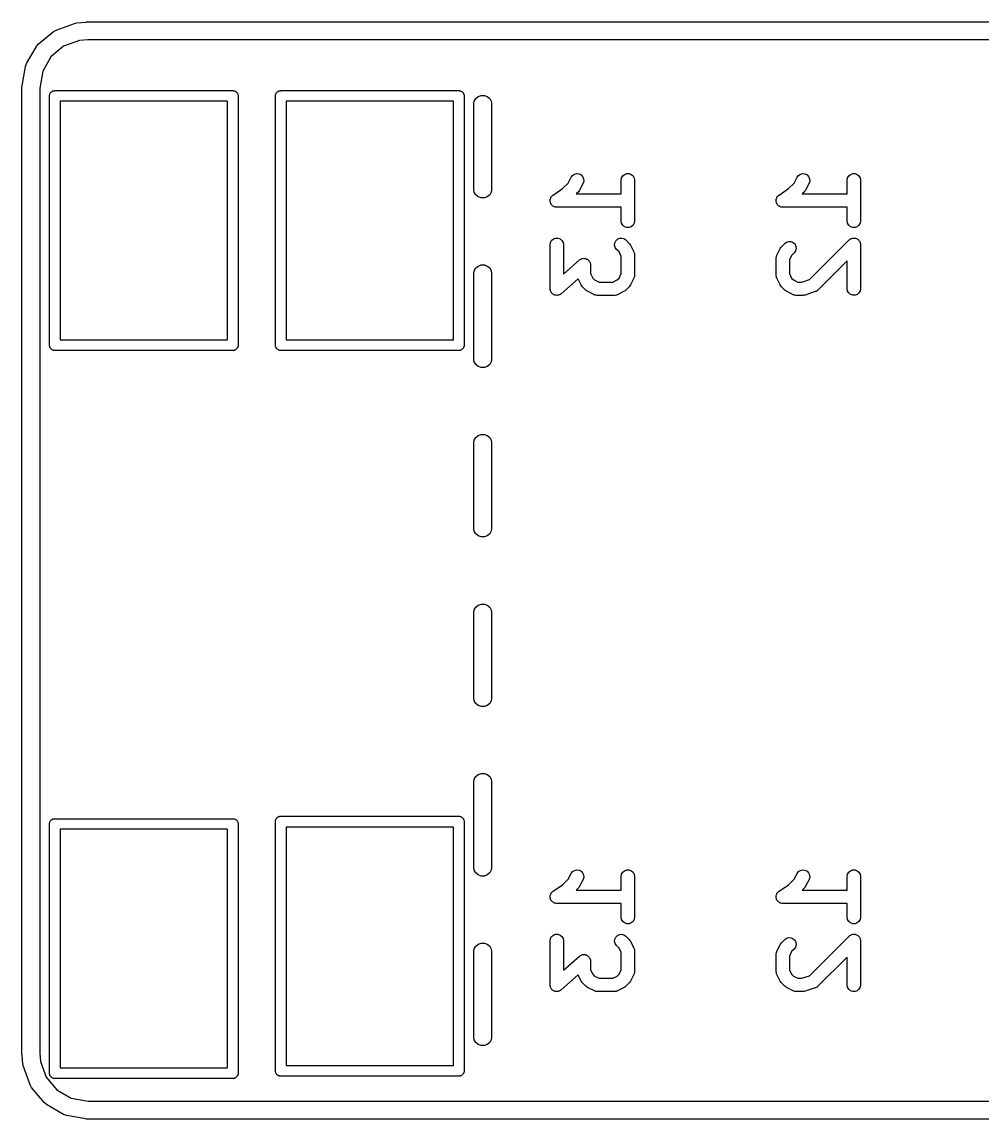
# Model space of a CAD drawing. Extents: x 105.4 to 186.8, y -135.5 to -88.6.
# Drawn here: x 115.47 to 126.26, y -135.55 to -123.22 of the extents above; entities that cross this region are included whole.
import ezdxf

# ---------------------------------------------------------------- set-up
doc = ezdxf.new("R2010")
doc.units = 0
doc.header["$MEASUREMENT"] = 0
doc.layers.add('BLACK', color=7, linetype='CONTINUOUS')

msp = doc.modelspace()

# ---------------------------------------------------------------- linework, layer by layer
at = {"layer": 'BLACK', "linetype": 'CONTINUOUS'}
for p, q in [((115.853, -123.308), (116.061, -123.233)), ((116.061, -123.233), (116.073, -123.23)), ((116.073, -123.23), (116.086, -123.227)), ((116.086, -123.227), (116.192, -123.218)), ((116.192, -123.218), (116.196, -123.217)), ((116.196, -123.217), (135.137, -123.217)), ((115.654, -123.467), (115.823, -123.325)), ((115.823, -123.325), (115.853, -123.308)), ((115.522, -123.685), (115.632, -123.494)), ((115.632, -123.494), (115.639, -123.486)), ((115.639, -123.486), (115.654, -123.467)), ((115.938, -123.49), (115.796, -123.609)), ((116.117, -123.425), (115.938, -123.49)), ((116.209, -123.417), (116.117, -123.425)), ((135.137, -123.417), (116.209, -123.417)), ((115.796, -123.609), (115.704, -123.77)), ((115.472, -123.935), (115.51, -123.717)), ((115.51, -123.717), (115.522, -123.685)), ((115.704, -123.77), (115.67, -123.961)), ((115.47, -123.943), (115.472, -123.935)), ((115.47, -134.819), (115.47, -123.943)), ((115.472, -123.935), (115.472, -123.935)), ((115.67, -123.961), (115.67, -134.806)), ((115.782, -124.034), (115.783, -124.029)), ((115.783, -124.029), (115.785, -124.024)), ((115.785, -124.024), (115.787, -124.019)), ((115.787, -124.019), (115.791, -124.015)), ((115.791, -124.015), (115.793, -124.01)), ((115.793, -124.01), (115.797, -124.007)), ((115.797, -124.007), (115.801, -124.003)), ((115.801, -124.003), (115.805, -124)), ((115.805, -124), (115.81, -123.997)), ((115.81, -123.997), (115.815, -123.995)), ((115.815, -123.995), (115.819, -123.992)), ((115.819, -123.992), (115.824, -123.991)), ((115.824, -123.991), (115.829, -123.99)), ((115.829, -123.99), (115.835, -123.99)), ((115.835, -123.99), (115.835, -123.989)), ((115.835, -123.989), (117.845, -123.989)), ((117.845, -123.989), (117.845, -123.99)), ((117.845, -123.99), (117.851, -123.99)), ((117.851, -123.99), (117.856, -123.991)), ((117.856, -123.991), (117.861, -123.992)), ((117.861, -123.992), (117.865, -123.995)), ((117.865, -123.995), (117.87, -123.997)), ((117.87, -123.997), (117.875, -124)), ((117.875, -124), (117.879, -124.003)), ((117.879, -124.003), (117.883, -124.007)), ((117.883, -124.007), (117.887, -124.01)), ((117.887, -124.01), (117.889, -124.015)), ((117.889, -124.015), (117.893, -124.019)), ((117.893, -124.019), (117.895, -124.024)), ((117.895, -124.024), (117.897, -124.029)), ((117.897, -124.029), (117.898, -124.034)), ((118.322, -124.034), (118.323, -124.029)), ((118.323, -124.029), (118.325, -124.024)), ((118.325, -124.024), (118.327, -124.019)), ((118.327, -124.019), (118.331, -124.015)), ((118.331, -124.015), (118.333, -124.01)), ((118.333, -124.01), (118.337, -124.007)), ((118.337, -124.007), (118.341, -124.003)), ((118.341, -124.003), (118.345, -124)), ((118.345, -124), (118.35, -123.997)), ((118.35, -123.997), (118.355, -123.995)), ((118.355, -123.995), (118.359, -123.992)), ((118.359, -123.992), (118.364, -123.991)), ((118.364, -123.991), (118.369, -123.99)), ((118.369, -123.99), (118.375, -123.99)), ((118.375, -123.99), (118.375, -123.989)), ((118.375, -123.989), (120.385, -123.989)), ((120.385, -123.989), (120.385, -123.99)), ((120.385, -123.99), (120.391, -123.99)), ((120.391, -123.99), (120.396, -123.991)), ((120.396, -123.991), (120.401, -123.992)), ((120.401, -123.992), (120.405, -123.995)), ((120.405, -123.995), (120.41, -123.997)), ((120.41, -123.997), (120.415, -124)), ((120.415, -124), (120.419, -124.003)), ((120.419, -124.003), (120.423, -124.007)), ((120.423, -124.007), (120.427, -124.01)), ((120.427, -124.01), (120.429, -124.015)), ((120.429, -124.015), (120.433, -124.019)), ((120.433, -124.019), (120.435, -124.024)), ((120.435, -124.024), (120.437, -124.029)), ((120.437, -124.029), (120.438, -124.034)), ((115.78, -124.039), (115.782, -124.034)), ((115.78, -124.044), (115.78, -124.039)), ((115.78, -126.839), (115.78, -124.044)), ((115.78, -124.044), (115.78, -124.044)), ((115.9, -124.109), (115.9, -126.789)), ((117.78, -124.109), (115.9, -124.109)), ((117.78, -126.789), (117.78, -124.109)), ((117.898, -124.034), (117.9, -124.039)), ((117.9, -124.039), (117.9, -124.044)), ((117.9, -124.044), (117.9, -124.044)), ((117.9, -124.044), (117.9, -126.855)), ((118.32, -124.039), (118.322, -124.034)), ((118.32, -124.044), (118.32, -124.039)), ((118.32, -126.839), (118.32, -124.044)), ((118.32, -124.044), (118.32, -124.044)), ((118.44, -124.109), (118.44, -126.789)), ((120.32, -124.109), (118.44, -124.109)), ((120.32, -126.789), (120.32, -124.109)), ((120.438, -124.034), (120.44, -124.039)), ((120.44, -124.039), (120.44, -124.044)), ((120.44, -124.044), (120.44, -124.044)), ((120.44, -124.044), (120.44, -126.855)), ((120.55, -124.134), (120.555, -124.108)), ((120.55, -125.104), (120.55, -124.134)), ((120.555, -124.108), (120.572, -124.077)), ((120.572, -124.077), (120.599, -124.055)), ((120.599, -124.055), (120.632, -124.043)), ((120.632, -124.043), (120.668, -124.043)), ((120.668, -124.043), (120.701, -124.055)), ((120.701, -124.055), (120.728, -124.077)), ((120.728, -124.077), (120.745, -124.108)), ((120.745, -124.108), (120.75, -124.134)), ((120.75, -124.134), (120.75, -125.104)), ((121.611, -125.028), (121.643, -124.963)), ((121.643, -124.963), (121.659, -124.942)), ((121.659, -124.942), (121.681, -124.927)), ((121.681, -124.927), (121.706, -124.921)), ((121.706, -124.921), (121.732, -124.924)), ((121.732, -124.924), (121.755, -124.936)), ((121.755, -124.936), (121.773, -124.955)), ((121.773, -124.955), (121.783, -124.979)), ((121.785, -125.005), (121.778, -125.03)), ((121.783, -124.979), (121.785, -125.005)), ((122.207, -124.996), (122.211, -124.97)), ((122.207, -125.15), (122.207, -124.996)), ((122.211, -124.97), (122.224, -124.948)), ((122.224, -124.948), (122.244, -124.931)), ((122.244, -124.931), (122.269, -124.922)), ((122.269, -124.922), (122.295, -124.922)), ((122.295, -124.922), (122.319, -124.931)), ((122.319, -124.931), (122.339, -124.948)), ((122.339, -124.948), (122.352, -124.97)), ((122.352, -124.97), (122.357, -124.996)), ((122.357, -124.996), (122.357, -125.453)), ((124.151, -125.028), (124.183, -124.963)), ((124.183, -124.963), (124.199, -124.942)), ((124.199, -124.942), (124.221, -124.927)), ((124.221, -124.927), (124.246, -124.921)), ((124.246, -124.921), (124.272, -124.924)), ((124.272, -124.924), (124.295, -124.936)), ((124.295, -124.936), (124.313, -124.955)), ((124.313, -124.955), (124.323, -124.979)), ((124.325, -125.005), (124.318, -125.03)), ((124.323, -124.979), (124.325, -125.005)), ((124.747, -124.996), (124.751, -124.97)), ((124.747, -125.15), (124.747, -124.996)), ((124.751, -124.97), (124.764, -124.948)), ((124.764, -124.948), (124.784, -124.931)), ((124.784, -124.931), (124.809, -124.922)), ((124.809, -124.922), (124.835, -124.922)), ((124.835, -124.922), (124.859, -124.931)), ((124.859, -124.931), (124.879, -124.948)), ((124.879, -124.948), (124.892, -124.97)), ((124.892, -124.97), (124.897, -124.996)), ((124.897, -124.996), (124.897, -125.453)), ((120.555, -125.13), (120.55, -125.104)), ((120.572, -125.16), (120.555, -125.13)), ((120.745, -125.13), (120.728, -125.16)), ((120.75, -125.104), (120.745, -125.13)), ((121.44, -125.162), (121.548, -125.09)), ((121.548, -125.09), (121.611, -125.028)), ((121.725, -125.125), (121.701, -125.15)), ((121.732, -125.115), (121.725, -125.125)), ((121.739, -125.106), (121.732, -125.115)), ((121.778, -125.03), (121.739, -125.106)), ((123.98, -125.162), (124.088, -125.09)), ((124.088, -125.09), (124.151, -125.028)), ((124.265, -125.125), (124.241, -125.15)), ((124.272, -125.115), (124.265, -125.125)), ((124.279, -125.106), (124.272, -125.115)), ((124.318, -125.03), (124.279, -125.106)), ((120.599, -125.183), (120.572, -125.16)), ((120.632, -125.195), (120.599, -125.183)), ((120.668, -125.195), (120.632, -125.195)), ((120.701, -125.183), (120.668, -125.195)), ((120.728, -125.16), (120.701, -125.183)), ((121.407, -125.229), (121.408, -125.221)), ((121.408, -125.234), (121.407, -125.229)), ((121.408, -125.212), (121.409, -125.208)), ((121.408, -125.221), (121.408, -125.212)), ((121.408, -125.238), (121.408, -125.234)), ((121.411, -125.246), (121.408, -125.238)), ((121.409, -125.208), (121.41, -125.204)), ((121.41, -125.204), (121.414, -125.196)), ((121.413, -125.255), (121.411, -125.246)), ((121.416, -125.258), (121.413, -125.255)), ((121.414, -125.196), (121.417, -125.187)), ((121.417, -125.262), (121.416, -125.258)), ((121.417, -125.187), (121.42, -125.184)), ((121.423, -125.269), (121.417, -125.262)), ((121.42, -125.184), (121.421, -125.18)), ((121.421, -125.18), (121.428, -125.174)), ((121.428, -125.174), (121.434, -125.167)), ((121.434, -125.167), (121.437, -125.165)), ((121.437, -125.165), (121.44, -125.162)), ((121.701, -125.15), (122.207, -125.15)), ((123.947, -125.229), (123.948, -125.221)), ((123.948, -125.234), (123.947, -125.229)), ((123.948, -125.212), (123.949, -125.208)), ((123.948, -125.221), (123.948, -125.212)), ((123.948, -125.238), (123.948, -125.234)), ((123.951, -125.246), (123.948, -125.238)), ((123.949, -125.208), (123.95, -125.204)), ((123.95, -125.204), (123.954, -125.196)), ((123.953, -125.255), (123.951, -125.246)), ((123.956, -125.258), (123.953, -125.255)), ((123.954, -125.196), (123.957, -125.187)), ((123.957, -125.262), (123.956, -125.258)), ((123.957, -125.187), (123.96, -125.184)), ((123.963, -125.269), (123.957, -125.262)), ((123.96, -125.184), (123.961, -125.18)), ((123.961, -125.18), (123.968, -125.174)), ((123.968, -125.174), (123.974, -125.167)), ((123.974, -125.167), (123.977, -125.165)), ((123.977, -125.165), (123.98, -125.162)), ((124.241, -125.15), (124.747, -125.15)), ((121.428, -125.276), (121.423, -125.269)), ((121.431, -125.279), (121.428, -125.276)), ((121.434, -125.282), (121.431, -125.279)), ((121.441, -125.287), (121.434, -125.282)), ((121.449, -125.292), (121.441, -125.287)), ((121.453, -125.293), (121.449, -125.292)), ((121.456, -125.295), (121.453, -125.293)), ((121.465, -125.297), (121.456, -125.295)), ((121.474, -125.299), (121.465, -125.297)), ((121.478, -125.299), (121.474, -125.299)), ((121.482, -125.3), (121.478, -125.299)), ((122.207, -125.3), (121.482, -125.3)), ((122.207, -125.453), (122.207, -125.3)), ((123.968, -125.276), (123.963, -125.269)), ((123.971, -125.279), (123.968, -125.276)), ((123.974, -125.282), (123.971, -125.279)), ((123.981, -125.287), (123.974, -125.282)), ((123.989, -125.292), (123.981, -125.287)), ((123.993, -125.293), (123.989, -125.292)), ((123.996, -125.295), (123.993, -125.293)), ((124.005, -125.297), (123.996, -125.295)), ((124.014, -125.299), (124.005, -125.297)), ((124.018, -125.299), (124.014, -125.299)), ((124.022, -125.3), (124.018, -125.299)), ((124.747, -125.3), (124.022, -125.3)), ((124.747, -125.453), (124.747, -125.3)), ((122.211, -125.479), (122.207, -125.453)), ((122.224, -125.501), (122.211, -125.479)), ((122.244, -125.518), (122.224, -125.501)), ((122.339, -125.501), (122.319, -125.518)), ((122.352, -125.479), (122.339, -125.501)), ((122.357, -125.453), (122.352, -125.479)), ((124.751, -125.479), (124.747, -125.453)), ((124.764, -125.501), (124.751, -125.479)), ((124.784, -125.518), (124.764, -125.501)), ((124.879, -125.501), (124.859, -125.518)), ((124.892, -125.479), (124.879, -125.501)), ((124.897, -125.453), (124.892, -125.479)), ((122.269, -125.527), (122.244, -125.518)), ((122.295, -125.527), (122.269, -125.527)), ((122.319, -125.518), (122.295, -125.527)), ((124.809, -125.527), (124.784, -125.518)), ((124.835, -125.527), (124.809, -125.527)), ((124.859, -125.518), (124.835, -125.527)), ((121.407, -125.72), (121.411, -125.694)), ((121.407, -126.215), (121.407, -125.72)), ((121.411, -125.694), (121.424, -125.672)), ((121.424, -125.672), (121.444, -125.655)), ((121.444, -125.655), (121.469, -125.646)), ((121.469, -125.646), (121.495, -125.646)), ((121.495, -125.646), (121.519, -125.655)), ((121.519, -125.655), (121.539, -125.672)), ((121.539, -125.672), (121.552, -125.694)), ((121.552, -125.694), (121.557, -125.72)), ((121.557, -125.72), (121.557, -126.05)), ((122.131, -125.726), (122.133, -125.7)), ((122.138, -125.752), (122.131, -125.726)), ((122.133, -125.7), (122.144, -125.677)), ((122.153, -125.773), (122.138, -125.752)), ((122.144, -125.677), (122.163, -125.658)), ((122.163, -125.658), (122.186, -125.647)), ((122.186, -125.647), (122.212, -125.645)), ((122.212, -125.645), (122.237, -125.652)), ((122.237, -125.652), (122.259, -125.667)), ((122.259, -125.667), (122.297, -125.705)), ((122.297, -125.705), (122.304, -125.715)), ((122.304, -125.715), (122.311, -125.724)), ((122.311, -125.724), (122.349, -125.801)), ((123.993, -125.763), (124, -125.753)), ((124, -125.753), (124.007, -125.743)), ((124.007, -125.743), (124.045, -125.705)), ((124.045, -125.705), (124.066, -125.69)), ((124.066, -125.69), (124.092, -125.683)), ((124.092, -125.683), (124.118, -125.686)), ((124.118, -125.686), (124.141, -125.697)), ((124.141, -125.697), (124.16, -125.715)), ((124.16, -125.715), (124.171, -125.739)), ((124.171, -125.739), (124.173, -125.765)), ((124.324, -126.111), (124.769, -125.667)), ((124.769, -125.667), (124.777, -125.661)), ((124.777, -125.661), (124.784, -125.655)), ((124.784, -125.655), (124.788, -125.654)), ((124.788, -125.654), (124.79, -125.652)), ((124.79, -125.652), (124.8, -125.649)), ((124.8, -125.649), (124.809, -125.646)), ((124.809, -125.646), (124.812, -125.646)), ((124.812, -125.646), (124.815, -125.645)), ((124.815, -125.645), (124.825, -125.646)), ((124.825, -125.646), (124.835, -125.646)), ((124.835, -125.646), (124.838, -125.647)), ((124.838, -125.647), (124.841, -125.647)), ((124.841, -125.647), (124.85, -125.652)), ((124.85, -125.652), (124.859, -125.655)), ((124.859, -125.655), (124.862, -125.657)), ((124.862, -125.657), (124.865, -125.658)), ((124.865, -125.658), (124.872, -125.665)), ((124.872, -125.665), (124.879, -125.672)), ((124.879, -125.672), (124.881, -125.675)), ((124.881, -125.675), (124.883, -125.677)), ((124.883, -125.677), (124.887, -125.686)), ((124.887, -125.686), (124.892, -125.694)), ((124.892, -125.694), (124.893, -125.697)), ((124.893, -125.697), (124.894, -125.7)), ((124.894, -125.7), (124.895, -125.71)), ((124.895, -125.71), (124.897, -125.72)), ((124.897, -125.72), (124.897, -126.215)), ((121.755, -125.882), (121.76, -125.879)), ((121.76, -125.879), (121.767, -125.877)), ((121.767, -125.877), (121.774, -125.875)), ((121.774, -125.875), (121.779, -125.875)), ((121.779, -125.875), (121.785, -125.873)), ((121.785, -125.873), (121.792, -125.875)), ((121.792, -125.875), (121.8, -125.875)), ((121.8, -125.875), (121.805, -125.877)), ((121.805, -125.877), (121.811, -125.877)), ((121.811, -125.877), (121.817, -125.881)), ((122.182, -125.802), (122.153, -125.773)), ((122.207, -125.852), (122.182, -125.802)), ((122.207, -126.045), (122.207, -125.852)), ((122.349, -125.801), (122.35, -125.805)), ((122.35, -125.805), (122.352, -125.809)), ((122.352, -125.809), (122.354, -125.817)), ((122.354, -125.817), (122.356, -125.826)), ((122.356, -125.826), (122.356, -125.83)), ((122.356, -125.83), (122.357, -125.834)), ((122.357, -125.834), (122.357, -126.063)), ((123.947, -125.864), (123.95, -125.855)), ((123.948, -125.868), (123.947, -125.864)), ((123.947, -125.872), (123.948, -125.868)), ((123.947, -126.063), (123.947, -125.872)), ((123.95, -125.855), (123.951, -125.847)), ((123.951, -125.847), (123.954, -125.843)), ((123.954, -125.843), (123.955, -125.839)), ((123.955, -125.839), (123.993, -125.763)), ((124.122, -125.84), (124.097, -125.89)), ((124.151, -125.811), (124.122, -125.84)), ((124.166, -125.79), (124.151, -125.811)), ((124.173, -125.765), (124.166, -125.79)), ((120.555, -126.013), (120.572, -125.982)), ((120.572, -125.982), (120.599, -125.96)), ((120.599, -125.96), (120.632, -125.948)), ((120.632, -125.948), (120.668, -125.948)), ((120.668, -125.948), (120.701, -125.96)), ((120.701, -125.96), (120.728, -125.982)), ((120.728, -125.982), (120.745, -126.013)), ((121.557, -126.05), (121.737, -125.892)), ((121.737, -125.892), (121.744, -125.888)), ((121.744, -125.888), (121.749, -125.884)), ((121.749, -125.884), (121.755, -125.882)), ((121.817, -125.881), (121.824, -125.884)), ((121.824, -125.884), (121.829, -125.887)), ((121.829, -125.887), (121.834, -125.89)), ((121.834, -125.89), (121.839, -125.896)), ((121.839, -125.896), (121.844, -125.9)), ((121.844, -125.9), (121.847, -125.905)), ((121.847, -125.905), (121.851, -125.91)), ((121.851, -125.91), (121.853, -125.916)), ((121.853, -125.916), (121.857, -125.923)), ((121.857, -125.923), (121.858, -125.929)), ((121.858, -125.929), (121.86, -125.934)), ((121.86, -125.934), (121.86, -125.941)), ((121.86, -125.941), (121.862, -125.948)), ((121.862, -125.948), (121.862, -126.045)), ((124.097, -125.89), (124.097, -126.045)), ((124.747, -125.901), (124.418, -126.23)), ((124.747, -126.215), (124.747, -125.901)), ((120.55, -126.039), (120.555, -126.013)), ((120.55, -127.009), (120.55, -126.039)), ((120.745, -126.013), (120.75, -126.039)), ((120.75, -126.039), (120.75, -127.009)), ((121.723, -126.104), (121.531, -126.272)), ((121.758, -126.172), (121.723, -126.104)), ((121.862, -126.045), (121.886, -126.095)), ((121.886, -126.095), (121.907, -126.115)), ((121.907, -126.115), (121.957, -126.14)), ((122.112, -126.14), (122.161, -126.115)), ((122.161, -126.115), (122.182, -126.095)), ((122.182, -126.095), (122.207, -126.045)), ((122.349, -126.096), (122.311, -126.172)), ((122.35, -126.092), (122.349, -126.096)), ((122.352, -126.088), (122.35, -126.092)), ((122.354, -126.08), (122.352, -126.088)), ((122.356, -126.071), (122.354, -126.08)), ((122.357, -126.063), (122.356, -126.067)), ((122.356, -126.067), (122.356, -126.071)), ((123.948, -126.067), (123.947, -126.063)), ((123.947, -126.071), (123.948, -126.067)), ((123.95, -126.08), (123.947, -126.071)), ((123.951, -126.088), (123.95, -126.08)), ((123.954, -126.092), (123.951, -126.088)), ((123.955, -126.096), (123.954, -126.092)), ((123.993, -126.172), (123.955, -126.096)), ((124.097, -126.045), (124.122, -126.095)), ((124.122, -126.095), (124.143, -126.115)), ((124.143, -126.115), (124.192, -126.14)), ((124.238, -126.14), (124.324, -126.111)), ((121.408, -126.222), (121.407, -126.215)), ((121.408, -126.23), (121.408, -126.222)), ((121.41, -126.235), (121.408, -126.23)), ((121.411, -126.241), (121.41, -126.235)), ((121.415, -126.247), (121.411, -126.241)), ((121.418, -126.254), (121.415, -126.247)), ((121.765, -126.182), (121.758, -126.172)), ((121.772, -126.192), (121.765, -126.182)), ((121.81, -126.23), (121.772, -126.192)), ((121.82, -126.237), (121.81, -126.23)), ((121.829, -126.244), (121.82, -126.237)), ((121.906, -126.282), (121.829, -126.244)), ((121.957, -126.14), (122.112, -126.14)), ((122.239, -126.244), (122.163, -126.282)), ((122.249, -126.237), (122.239, -126.244)), ((122.259, -126.23), (122.249, -126.237)), ((122.297, -126.192), (122.259, -126.23)), ((122.304, -126.182), (122.297, -126.192)), ((122.311, -126.172), (122.304, -126.182)), ((124, -126.182), (123.993, -126.172)), ((124.007, -126.192), (124, -126.182)), ((124.045, -126.23), (124.007, -126.192)), ((124.055, -126.237), (124.045, -126.23)), ((124.065, -126.244), (124.055, -126.237)), ((124.141, -126.282), (124.065, -126.244)), ((124.192, -126.14), (124.238, -126.14)), ((124.388, -126.248), (124.274, -126.286)), ((124.392, -126.246), (124.388, -126.248)), ((124.396, -126.245), (124.392, -126.246)), ((124.404, -126.24), (124.396, -126.245)), ((124.411, -126.236), (124.404, -126.24)), ((124.414, -126.233), (124.411, -126.236)), ((124.418, -126.23), (124.414, -126.233)), ((124.751, -126.241), (124.747, -126.215)), ((124.764, -126.263), (124.751, -126.241)), ((124.892, -126.241), (124.879, -126.263)), ((124.897, -126.215), (124.892, -126.241)), ((121.422, -126.258), (121.418, -126.254)), ((121.424, -126.263), (121.422, -126.258)), ((121.43, -126.268), (121.424, -126.263)), ((121.435, -126.274), (121.43, -126.268)), ((121.44, -126.276), (121.435, -126.274)), ((121.444, -126.28), (121.44, -126.276)), ((121.451, -126.283), (121.444, -126.28)), ((121.458, -126.286), (121.451, -126.283)), ((121.463, -126.287), (121.458, -126.286)), ((121.469, -126.289), (121.463, -126.287)), ((121.476, -126.289), (121.469, -126.289)), ((121.483, -126.29), (121.476, -126.289)), ((121.489, -126.289), (121.483, -126.29)), ((121.495, -126.289), (121.489, -126.289)), ((121.502, -126.286), (121.495, -126.289)), ((121.509, -126.285), (121.502, -126.286)), ((121.514, -126.282), (121.509, -126.285)), ((121.519, -126.28), (121.514, -126.282)), ((121.525, -126.275), (121.519, -126.28)), ((121.531, -126.272), (121.525, -126.275)), ((121.91, -126.283), (121.906, -126.282)), ((121.913, -126.286), (121.91, -126.283)), ((121.922, -126.287), (121.913, -126.286)), ((121.93, -126.29), (121.922, -126.287)), ((121.935, -126.289), (121.93, -126.29)), ((121.939, -126.29), (121.935, -126.289)), ((122.13, -126.29), (121.939, -126.29)), ((122.134, -126.289), (122.13, -126.29)), ((122.138, -126.29), (122.134, -126.289)), ((122.147, -126.287), (122.138, -126.29)), ((122.155, -126.286), (122.147, -126.287)), ((122.159, -126.283), (122.155, -126.286)), ((122.163, -126.282), (122.159, -126.283)), ((124.145, -126.283), (124.141, -126.282)), ((124.149, -126.286), (124.145, -126.283)), ((124.157, -126.287), (124.149, -126.286)), ((124.166, -126.29), (124.157, -126.287)), ((124.17, -126.289), (124.166, -126.29)), ((124.174, -126.29), (124.17, -126.289)), ((124.25, -126.29), (124.174, -126.29)), ((124.262, -126.288), (124.25, -126.29)), ((124.274, -126.286), (124.262, -126.288)), ((124.784, -126.28), (124.764, -126.263)), ((124.809, -126.289), (124.784, -126.28)), ((124.835, -126.289), (124.809, -126.289)), ((124.859, -126.28), (124.835, -126.289)), ((124.879, -126.263), (124.859, -126.28)), ((115.78, -126.86), (115.78, -126.839)), ((115.782, -126.865), (115.78, -126.86)), ((115.783, -126.87), (115.782, -126.865)), ((115.9, -126.789), (117.78, -126.789)), ((117.898, -126.865), (117.897, -126.87)), ((117.9, -126.86), (117.898, -126.865)), ((117.9, -126.855), (117.9, -126.855)), ((117.9, -126.855), (117.9, -126.86)), ((118.32, -126.86), (118.32, -126.839)), ((118.322, -126.865), (118.32, -126.86)), ((118.323, -126.87), (118.322, -126.865)), ((118.44, -126.789), (120.32, -126.789)), ((120.438, -126.865), (120.437, -126.87)), ((120.44, -126.86), (120.438, -126.865)), ((120.44, -126.855), (120.44, -126.855)), ((120.44, -126.855), (120.44, -126.86)), ((115.785, -126.875), (115.783, -126.87)), ((115.787, -126.88), (115.785, -126.875)), ((115.791, -126.884), (115.787, -126.88)), ((115.793, -126.889), (115.791, -126.884)), ((115.797, -126.892), (115.793, -126.889)), ((115.801, -126.896), (115.797, -126.892)), ((115.805, -126.899), (115.801, -126.896)), ((115.81, -126.902), (115.805, -126.899)), ((115.815, -126.904), (115.81, -126.902)), ((115.819, -126.907), (115.815, -126.904)), ((115.824, -126.908), (115.819, -126.907)), ((115.829, -126.909), (115.824, -126.908)), ((115.835, -126.909), (115.829, -126.909)), ((117.845, -126.909), (115.835, -126.909)), ((115.835, -126.909), (115.835, -126.909)), ((117.851, -126.909), (117.845, -126.909)), ((117.845, -126.909), (117.845, -126.909)), ((117.856, -126.908), (117.851, -126.909)), ((117.861, -126.907), (117.856, -126.908)), ((117.865, -126.904), (117.861, -126.907)), ((117.87, -126.902), (117.865, -126.904)), ((117.875, -126.899), (117.87, -126.902)), ((117.879, -126.896), (117.875, -126.899)), ((117.883, -126.892), (117.879, -126.896)), ((117.887, -126.889), (117.883, -126.892)), ((117.889, -126.884), (117.887, -126.889)), ((117.893, -126.88), (117.889, -126.884)), ((117.895, -126.875), (117.893, -126.88)), ((117.897, -126.87), (117.895, -126.875)), ((118.325, -126.875), (118.323, -126.87)), ((118.327, -126.88), (118.325, -126.875)), ((118.331, -126.884), (118.327, -126.88)), ((118.333, -126.889), (118.331, -126.884)), ((118.337, -126.892), (118.333, -126.889)), ((118.341, -126.896), (118.337, -126.892)), ((118.345, -126.899), (118.341, -126.896)), ((118.35, -126.902), (118.345, -126.899)), ((118.355, -126.904), (118.35, -126.902)), ((118.359, -126.907), (118.355, -126.904)), ((118.364, -126.908), (118.359, -126.907)), ((118.369, -126.909), (118.364, -126.908)), ((118.375, -126.909), (118.369, -126.909)), ((120.385, -126.909), (118.375, -126.909)), ((118.375, -126.909), (118.375, -126.909)), ((120.391, -126.909), (120.385, -126.909)), ((120.385, -126.909), (120.385, -126.909)), ((120.396, -126.908), (120.391, -126.909)), ((120.401, -126.907), (120.396, -126.908)), ((120.405, -126.904), (120.401, -126.907)), ((120.41, -126.902), (120.405, -126.904)), ((120.415, -126.899), (120.41, -126.902)), ((120.419, -126.896), (120.415, -126.899)), ((120.423, -126.892), (120.419, -126.896)), ((120.427, -126.889), (120.423, -126.892)), ((120.429, -126.884), (120.427, -126.889)), ((120.433, -126.88), (120.429, -126.884)), ((120.435, -126.875), (120.433, -126.88)), ((120.437, -126.87), (120.435, -126.875)), ((120.555, -127.035), (120.55, -127.009)), ((120.572, -127.065), (120.555, -127.035)), ((120.599, -127.088), (120.572, -127.065)), ((120.632, -127.1), (120.599, -127.088)), ((120.668, -127.1), (120.632, -127.1)), ((120.701, -127.088), (120.668, -127.1)), ((120.728, -127.065), (120.701, -127.088)), ((120.745, -127.035), (120.728, -127.065)), ((120.75, -127.009), (120.745, -127.035)), ((120.55, -127.944), (120.555, -127.918)), ((120.55, -128.914), (120.55, -127.944)), ((120.555, -127.918), (120.572, -127.887)), ((120.572, -127.887), (120.599, -127.865)), ((120.599, -127.865), (120.632, -127.853)), ((120.632, -127.853), (120.668, -127.853)), ((120.668, -127.853), (120.701, -127.865)), ((120.701, -127.865), (120.728, -127.887)), ((120.728, -127.887), (120.745, -127.918)), ((120.745, -127.918), (120.75, -127.944)), ((120.75, -127.944), (120.75, -128.914)), ((120.555, -128.94), (120.55, -128.914)), ((120.572, -128.97), (120.555, -128.94)), ((120.745, -128.94), (120.728, -128.97)), ((120.75, -128.914), (120.745, -128.94)), ((120.599, -128.993), (120.572, -128.97)), ((120.632, -129.005), (120.599, -128.993)), ((120.668, -129.005), (120.632, -129.005)), ((120.701, -128.993), (120.668, -129.005)), ((120.728, -128.97), (120.701, -128.993)), ((120.55, -129.849), (120.555, -129.823)), ((120.555, -129.823), (120.572, -129.792)), ((120.572, -129.792), (120.599, -129.77)), ((120.599, -129.77), (120.632, -129.758)), ((120.632, -129.758), (120.668, -129.758)), ((120.668, -129.758), (120.701, -129.77)), ((120.701, -129.77), (120.728, -129.792)), ((120.728, -129.792), (120.745, -129.823)), ((120.745, -129.823), (120.75, -129.849)), ((120.55, -130.819), (120.55, -129.849)), ((120.75, -129.849), (120.75, -130.819)), ((120.555, -130.845), (120.55, -130.819)), ((120.572, -130.875), (120.555, -130.845)), ((120.599, -130.898), (120.572, -130.875)), ((120.632, -130.91), (120.599, -130.898)), ((120.668, -130.91), (120.632, -130.91)), ((120.701, -130.898), (120.668, -130.91)), ((120.728, -130.875), (120.701, -130.898)), ((120.745, -130.845), (120.728, -130.875)), ((120.75, -130.819), (120.745, -130.845)), ((120.599, -131.675), (120.632, -131.663)), ((120.632, -131.663), (120.668, -131.663)), ((120.668, -131.663), (120.701, -131.675)), ((120.55, -131.754), (120.555, -131.728)), ((120.55, -132.724), (120.55, -131.754)), ((120.555, -131.728), (120.572, -131.697)), ((120.572, -131.697), (120.599, -131.675)), ((120.701, -131.675), (120.728, -131.697)), ((120.728, -131.697), (120.745, -131.728)), ((120.745, -131.728), (120.75, -131.754)), ((120.75, -131.754), (120.75, -132.724)), ((118.331, -132.169), (118.333, -132.165)), ((118.333, -132.165), (118.337, -132.161)), ((118.337, -132.161), (118.341, -132.157)), ((118.341, -132.157), (118.345, -132.155)), ((118.345, -132.155), (118.35, -132.151)), ((118.35, -132.151), (118.355, -132.149)), ((118.355, -132.149), (118.359, -132.147)), ((118.359, -132.147), (118.364, -132.146)), ((118.364, -132.146), (118.369, -132.144)), ((118.369, -132.144), (118.375, -132.144)), ((118.375, -132.144), (118.375, -132.144)), ((118.375, -132.144), (120.385, -132.144)), ((120.385, -132.144), (120.391, -132.144)), ((120.385, -132.144), (120.385, -132.144)), ((120.391, -132.144), (120.396, -132.146)), ((120.396, -132.146), (120.401, -132.147)), ((120.401, -132.147), (120.405, -132.149)), ((120.405, -132.149), (120.41, -132.151)), ((120.41, -132.151), (120.415, -132.155)), ((120.415, -132.155), (120.419, -132.157)), ((120.419, -132.157), (120.423, -132.161)), ((120.423, -132.161), (120.427, -132.165)), ((120.427, -132.165), (120.429, -132.169)), ((115.78, -132.22), (115.782, -132.215)), ((115.78, -132.225), (115.78, -132.22)), ((115.78, -135.02), (115.78, -132.225)), ((115.78, -132.225), (115.78, -132.225)), ((115.782, -132.215), (115.783, -132.21)), ((115.783, -132.21), (115.785, -132.205)), ((115.785, -132.205), (115.787, -132.2)), ((115.787, -132.2), (115.791, -132.196)), ((115.791, -132.196), (115.793, -132.191)), ((115.793, -132.191), (115.797, -132.188)), ((115.797, -132.188), (115.801, -132.184)), ((115.801, -132.184), (115.805, -132.181)), ((115.805, -132.181), (115.81, -132.178)), ((115.81, -132.178), (115.815, -132.176)), ((115.815, -132.176), (115.819, -132.173)), ((115.819, -132.173), (115.824, -132.172)), ((115.824, -132.172), (115.829, -132.171)), ((115.829, -132.171), (115.835, -132.171)), ((115.835, -132.171), (115.835, -132.171)), ((115.835, -132.171), (117.845, -132.171)), ((115.9, -132.29), (115.9, -134.97)), ((117.78, -132.29), (115.9, -132.29)), ((117.78, -134.97), (117.78, -132.29)), ((117.845, -132.171), (117.851, -132.171)), ((117.845, -132.171), (117.845, -132.171)), ((117.851, -132.171), (117.856, -132.172)), ((117.856, -132.172), (117.861, -132.173)), ((117.861, -132.173), (117.865, -132.176)), ((117.865, -132.176), (117.87, -132.178)), ((117.87, -132.178), (117.875, -132.181)), ((117.875, -132.181), (117.879, -132.184)), ((117.879, -132.184), (117.883, -132.188)), ((117.883, -132.188), (117.887, -132.191)), ((117.887, -132.191), (117.889, -132.196)), ((117.889, -132.196), (117.893, -132.2)), ((117.893, -132.2), (117.895, -132.205)), ((117.895, -132.205), (117.897, -132.21)), ((117.897, -132.21), (117.898, -132.215)), ((117.898, -132.215), (117.9, -132.22)), ((117.9, -132.22), (117.9, -132.225)), ((117.9, -132.225), (117.9, -132.225)), ((117.9, -132.225), (117.9, -135.036)), ((118.32, -132.193), (118.322, -132.188)), ((118.32, -132.199), (118.32, -132.193)), ((118.32, -134.993), (118.32, -132.199)), ((118.32, -132.199), (118.32, -132.199)), ((118.322, -132.188), (118.323, -132.183)), ((118.323, -132.183), (118.325, -132.179)), ((118.325, -132.179), (118.327, -132.174)), ((118.327, -132.174), (118.331, -132.169)), ((118.44, -132.264), (118.44, -134.944)), ((120.32, -132.264), (118.44, -132.264)), ((120.32, -134.944), (120.32, -132.264)), ((120.429, -132.169), (120.433, -132.174)), ((120.433, -132.174), (120.435, -132.179)), ((120.435, -132.179), (120.437, -132.183)), ((120.437, -132.183), (120.438, -132.188)), ((120.438, -132.188), (120.44, -132.193)), ((120.44, -132.193), (120.44, -132.199)), ((120.44, -132.199), (120.44, -132.199)), ((120.44, -132.199), (120.44, -135.009)), ((120.555, -132.75), (120.55, -132.724)), ((120.572, -132.78), (120.555, -132.75)), ((120.599, -132.803), (120.572, -132.78)), ((120.728, -132.78), (120.701, -132.803)), ((120.745, -132.75), (120.728, -132.78)), ((120.75, -132.724), (120.745, -132.75)), ((121.643, -132.786), (121.659, -132.765)), ((121.659, -132.765), (121.681, -132.751)), ((121.681, -132.751), (121.706, -132.745)), ((121.706, -132.745), (121.732, -132.748)), ((121.732, -132.748), (121.755, -132.76)), ((121.755, -132.76), (121.773, -132.779)), ((121.773, -132.779), (121.783, -132.802)), ((122.211, -132.794), (122.224, -132.772)), ((122.224, -132.772), (122.244, -132.755)), ((122.244, -132.755), (122.269, -132.746)), ((122.269, -132.746), (122.295, -132.746)), ((122.295, -132.746), (122.319, -132.755)), ((122.319, -132.755), (122.339, -132.772)), ((122.339, -132.772), (122.352, -132.794)), ((124.183, -132.786), (124.199, -132.765)), ((124.199, -132.765), (124.221, -132.751)), ((124.221, -132.751), (124.246, -132.745)), ((124.246, -132.745), (124.272, -132.748)), ((124.272, -132.748), (124.295, -132.76)), ((124.295, -132.76), (124.313, -132.779)), ((124.313, -132.779), (124.323, -132.802)), ((124.751, -132.794), (124.764, -132.772)), ((124.764, -132.772), (124.784, -132.755)), ((124.784, -132.755), (124.809, -132.746)), ((124.809, -132.746), (124.835, -132.746)), ((124.835, -132.746), (124.859, -132.755)), ((124.859, -132.755), (124.879, -132.772)), ((124.879, -132.772), (124.892, -132.794)), ((120.632, -132.815), (120.599, -132.803)), ((120.668, -132.815), (120.632, -132.815)), ((120.701, -132.803), (120.668, -132.815)), ((121.548, -132.914), (121.611, -132.852)), ((121.611, -132.852), (121.643, -132.786)), ((121.778, -132.853), (121.739, -132.93)), ((121.785, -132.828), (121.778, -132.853)), ((121.783, -132.802), (121.785, -132.828)), ((122.207, -132.82), (122.211, -132.794)), ((122.207, -132.973), (122.207, -132.82)), ((122.352, -132.794), (122.357, -132.82)), ((122.357, -132.82), (122.357, -133.277)), ((124.088, -132.914), (124.151, -132.852)), ((124.151, -132.852), (124.183, -132.786)), ((124.318, -132.853), (124.279, -132.93)), ((124.325, -132.828), (124.318, -132.853)), ((124.323, -132.802), (124.325, -132.828)), ((124.747, -132.82), (124.751, -132.794)), ((124.747, -132.973), (124.747, -132.82)), ((124.892, -132.794), (124.897, -132.82)), ((124.897, -132.82), (124.897, -133.277)), ((121.409, -133.032), (121.41, -133.027)), ((121.41, -133.027), (121.414, -133.019)), ((121.414, -133.019), (121.417, -133.011)), ((121.417, -133.011), (121.42, -133.008)), ((121.42, -133.008), (121.421, -133.004)), ((121.421, -133.004), (121.428, -132.998)), ((121.428, -132.998), (121.434, -132.991)), ((121.434, -132.991), (121.437, -132.989)), ((121.437, -132.989), (121.44, -132.986)), ((121.44, -132.986), (121.548, -132.914)), ((121.725, -132.949), (121.701, -132.973)), ((121.701, -132.973), (122.207, -132.973)), ((121.732, -132.939), (121.725, -132.949)), ((121.739, -132.93), (121.732, -132.939)), ((123.949, -133.032), (123.95, -133.027)), ((123.95, -133.027), (123.954, -133.019)), ((123.954, -133.019), (123.957, -133.011)), ((123.957, -133.011), (123.96, -133.008)), ((123.96, -133.008), (123.961, -133.004)), ((123.961, -133.004), (123.968, -132.998)), ((123.968, -132.998), (123.974, -132.991)), ((123.974, -132.991), (123.977, -132.989)), ((123.977, -132.989), (123.98, -132.986)), ((123.98, -132.986), (124.088, -132.914)), ((124.265, -132.949), (124.241, -132.973)), ((124.241, -132.973), (124.747, -132.973)), ((124.272, -132.939), (124.265, -132.949)), ((124.279, -132.93), (124.272, -132.939)), ((121.407, -133.053), (121.408, -133.044)), ((121.408, -133.057), (121.407, -133.053)), ((121.408, -133.035), (121.409, -133.032)), ((121.408, -133.044), (121.408, -133.035)), ((121.408, -133.061), (121.408, -133.057)), ((121.411, -133.07), (121.408, -133.061)), ((121.413, -133.079), (121.411, -133.07)), ((121.416, -133.082), (121.413, -133.079)), ((121.417, -133.086), (121.416, -133.082)), ((121.423, -133.093), (121.417, -133.086)), ((121.428, -133.1), (121.423, -133.093)), ((121.431, -133.103), (121.428, -133.1)), ((121.434, -133.106), (121.431, -133.103)), ((121.441, -133.11), (121.434, -133.106)), ((121.449, -133.116), (121.441, -133.11)), ((121.453, -133.117), (121.449, -133.116)), ((121.456, -133.119), (121.453, -133.117)), ((121.465, -133.12), (121.456, -133.119)), ((121.474, -133.123), (121.465, -133.12)), ((121.478, -133.123), (121.474, -133.123)), ((121.482, -133.123), (121.478, -133.123)), ((122.207, -133.123), (121.482, -133.123)), ((122.207, -133.277), (122.207, -133.123)), ((123.947, -133.053), (123.948, -133.044)), ((123.948, -133.057), (123.947, -133.053)), ((123.948, -133.035), (123.949, -133.032)), ((123.948, -133.044), (123.948, -133.035)), ((123.948, -133.061), (123.948, -133.057)), ((123.951, -133.07), (123.948, -133.061)), ((123.953, -133.079), (123.951, -133.07)), ((123.956, -133.082), (123.953, -133.079)), ((123.957, -133.086), (123.956, -133.082)), ((123.963, -133.093), (123.957, -133.086)), ((123.968, -133.1), (123.963, -133.093)), ((123.971, -133.103), (123.968, -133.1)), ((123.974, -133.106), (123.971, -133.103)), ((123.981, -133.11), (123.974, -133.106)), ((123.989, -133.116), (123.981, -133.11)), ((123.993, -133.117), (123.989, -133.116)), ((123.996, -133.119), (123.993, -133.117)), ((124.005, -133.12), (123.996, -133.119)), ((124.014, -133.123), (124.005, -133.12)), ((124.018, -133.123), (124.014, -133.123)), ((124.022, -133.123), (124.018, -133.123)), ((124.747, -133.123), (124.022, -133.123)), ((124.747, -133.277), (124.747, -133.123)), ((122.211, -133.303), (122.207, -133.277)), ((122.224, -133.325), (122.211, -133.303)), ((122.244, -133.342), (122.224, -133.325)), ((122.269, -133.351), (122.244, -133.342)), ((122.295, -133.351), (122.269, -133.351)), ((122.319, -133.342), (122.295, -133.351)), ((122.339, -133.325), (122.319, -133.342)), ((122.352, -133.303), (122.339, -133.325)), ((122.357, -133.277), (122.352, -133.303)), ((124.751, -133.303), (124.747, -133.277)), ((124.764, -133.325), (124.751, -133.303)), ((124.784, -133.342), (124.764, -133.325)), ((124.809, -133.351), (124.784, -133.342)), ((124.835, -133.351), (124.809, -133.351)), ((124.859, -133.342), (124.835, -133.351)), ((124.879, -133.325), (124.859, -133.342)), ((124.892, -133.303), (124.879, -133.325)), ((124.897, -133.277), (124.892, -133.303)), ((121.407, -133.544), (121.411, -133.518)), ((121.411, -133.518), (121.424, -133.495)), ((121.424, -133.495), (121.444, -133.479)), ((121.444, -133.479), (121.469, -133.47)), ((121.469, -133.47), (121.495, -133.47)), ((121.495, -133.47), (121.519, -133.479)), ((121.519, -133.479), (121.539, -133.495)), ((121.539, -133.495), (121.552, -133.518)), ((121.552, -133.518), (121.557, -133.544)), ((122.133, -133.524), (122.144, -133.501)), ((122.144, -133.501), (122.163, -133.482)), ((122.163, -133.482), (122.186, -133.471)), ((122.186, -133.471), (122.212, -133.469)), ((122.212, -133.469), (122.237, -133.476)), ((122.237, -133.476), (122.259, -133.491)), ((122.259, -133.491), (122.297, -133.529)), ((124.045, -133.529), (124.066, -133.514)), ((124.066, -133.514), (124.092, -133.507)), ((124.092, -133.507), (124.118, -133.509)), ((124.118, -133.509), (124.141, -133.52)), ((124.141, -133.52), (124.16, -133.539)), ((124.324, -133.935), (124.769, -133.491)), ((124.769, -133.491), (124.777, -133.485)), ((124.777, -133.485), (124.784, -133.479)), ((124.784, -133.479), (124.788, -133.478)), ((124.788, -133.478), (124.79, -133.476)), ((124.79, -133.476), (124.8, -133.473)), ((124.8, -133.473), (124.809, -133.47)), ((124.809, -133.47), (124.812, -133.47)), ((124.812, -133.47), (124.815, -133.469)), ((124.815, -133.469), (124.825, -133.47)), ((124.825, -133.47), (124.835, -133.47)), ((124.835, -133.47), (124.838, -133.471)), ((124.838, -133.471), (124.841, -133.471)), ((124.841, -133.471), (124.85, -133.475)), ((124.85, -133.475), (124.859, -133.479)), ((124.859, -133.479), (124.862, -133.481)), ((124.862, -133.481), (124.865, -133.482)), ((124.865, -133.482), (124.872, -133.489)), ((124.872, -133.489), (124.879, -133.495)), ((124.879, -133.495), (124.881, -133.498)), ((124.881, -133.498), (124.883, -133.501)), ((124.883, -133.501), (124.887, -133.51)), ((124.887, -133.51), (124.892, -133.518)), ((124.892, -133.518), (124.893, -133.521)), ((124.893, -133.521), (124.894, -133.524)), ((120.55, -133.659), (120.555, -133.633)), ((120.555, -133.633), (120.572, -133.602)), ((120.572, -133.602), (120.599, -133.58)), ((120.599, -133.58), (120.632, -133.568)), ((120.632, -133.568), (120.668, -133.568)), ((120.668, -133.568), (120.701, -133.58)), ((120.701, -133.58), (120.728, -133.602)), ((120.728, -133.602), (120.745, -133.633)), ((120.745, -133.633), (120.75, -133.659)), ((121.407, -134.039), (121.407, -133.544)), ((121.557, -133.544), (121.557, -133.874)), ((122.131, -133.55), (122.133, -133.524)), ((122.138, -133.575), (122.131, -133.55)), ((122.153, -133.597), (122.138, -133.575)), ((122.182, -133.626), (122.153, -133.597)), ((122.207, -133.676), (122.182, -133.626)), ((122.297, -133.529), (122.304, -133.539)), ((122.304, -133.539), (122.311, -133.548)), ((122.311, -133.548), (122.349, -133.624)), ((122.349, -133.624), (122.35, -133.629)), ((122.35, -133.629), (122.352, -133.632)), ((122.352, -133.632), (122.354, -133.641)), ((122.354, -133.641), (122.356, -133.649)), ((123.955, -133.663), (123.993, -133.586)), ((123.993, -133.586), (124, -133.577)), ((124, -133.577), (124.007, -133.567)), ((124.007, -133.567), (124.045, -133.529)), ((124.151, -133.635), (124.122, -133.664)), ((124.166, -133.613), (124.151, -133.635)), ((124.16, -133.539), (124.171, -133.562)), ((124.173, -133.588), (124.166, -133.613)), ((124.171, -133.562), (124.173, -133.588)), ((124.894, -133.524), (124.895, -133.534)), ((124.895, -133.534), (124.897, -133.544)), ((124.897, -133.544), (124.897, -134.039)), ((120.55, -134.629), (120.55, -133.659)), ((120.75, -133.659), (120.75, -134.629)), ((121.557, -133.874), (121.737, -133.716)), ((121.737, -133.716), (121.744, -133.712)), ((121.744, -133.712), (121.749, -133.707)), ((121.749, -133.707), (121.755, -133.705)), ((121.755, -133.705), (121.76, -133.702)), ((121.76, -133.702), (121.767, -133.701)), ((121.767, -133.701), (121.774, -133.698)), ((121.774, -133.698), (121.779, -133.698)), ((121.779, -133.698), (121.785, -133.697)), ((121.785, -133.697), (121.792, -133.698)), ((121.792, -133.698), (121.8, -133.698)), ((121.8, -133.698), (121.805, -133.7)), ((121.805, -133.7), (121.811, -133.701)), ((121.811, -133.701), (121.817, -133.705)), ((121.817, -133.705), (121.824, -133.707)), ((121.824, -133.707), (121.829, -133.711)), ((121.829, -133.711), (121.834, -133.714)), ((121.834, -133.714), (121.839, -133.719)), ((121.839, -133.719), (121.844, -133.724)), ((121.844, -133.724), (121.847, -133.729)), ((121.847, -133.729), (121.851, -133.733)), ((121.851, -133.733), (121.853, -133.74)), ((121.853, -133.74), (121.857, -133.747)), ((121.857, -133.747), (121.858, -133.752)), ((121.858, -133.752), (121.86, -133.758)), ((121.86, -133.758), (121.86, -133.765)), ((121.86, -133.765), (121.862, -133.772)), ((122.207, -133.869), (122.207, -133.676)), ((122.356, -133.649), (122.356, -133.654)), ((122.356, -133.654), (122.357, -133.658)), ((122.357, -133.658), (122.357, -133.887)), ((123.947, -133.687), (123.95, -133.679)), ((123.948, -133.692), (123.947, -133.687)), ((123.947, -133.696), (123.948, -133.692)), ((123.947, -133.887), (123.947, -133.696)), ((123.95, -133.679), (123.951, -133.67)), ((123.951, -133.67), (123.954, -133.667)), ((123.954, -133.667), (123.955, -133.663)), ((124.122, -133.664), (124.097, -133.714)), ((124.097, -133.714), (124.097, -133.869)), ((124.747, -133.725), (124.418, -134.054)), ((124.747, -134.039), (124.747, -133.725)), ((121.862, -133.772), (121.862, -133.869)), ((121.862, -133.869), (121.886, -133.918)), ((122.182, -133.918), (122.207, -133.869)), ((122.357, -133.887), (122.356, -133.891)), ((122.356, -133.891), (122.356, -133.895)), ((123.948, -133.891), (123.947, -133.887)), ((123.947, -133.895), (123.948, -133.891)), ((124.097, -133.869), (124.122, -133.918)), ((121.723, -133.927), (121.531, -134.095)), ((121.758, -133.996), (121.723, -133.927)), ((121.765, -134.006), (121.758, -133.996)), ((121.772, -134.016), (121.765, -134.006)), ((121.81, -134.054), (121.772, -134.016)), ((121.886, -133.918), (121.907, -133.939)), ((121.907, -133.939), (121.957, -133.964)), ((121.957, -133.964), (122.112, -133.964)), ((122.112, -133.964), (122.161, -133.939)), ((122.161, -133.939), (122.182, -133.918)), ((122.297, -134.016), (122.259, -134.054)), ((122.304, -134.006), (122.297, -134.016)), ((122.311, -133.996), (122.304, -134.006)), ((122.349, -133.92), (122.311, -133.996)), ((122.35, -133.916), (122.349, -133.92)), ((122.352, -133.912), (122.35, -133.916)), ((122.354, -133.904), (122.352, -133.912)), ((122.356, -133.895), (122.354, -133.904)), ((123.95, -133.904), (123.947, -133.895)), ((123.951, -133.912), (123.95, -133.904)), ((123.954, -133.916), (123.951, -133.912)), ((123.955, -133.92), (123.954, -133.916)), ((123.993, -133.996), (123.955, -133.92)), ((124, -134.006), (123.993, -133.996)), ((124.007, -134.016), (124, -134.006)), ((124.045, -134.054), (124.007, -134.016)), ((124.122, -133.918), (124.143, -133.939)), ((124.143, -133.939), (124.192, -133.964)), ((124.192, -133.964), (124.238, -133.964)), ((124.238, -133.964), (124.324, -133.935)), ((121.408, -134.046), (121.407, -134.039)), ((121.408, -134.053), (121.408, -134.046)), ((121.41, -134.059), (121.408, -134.053)), ((121.411, -134.065), (121.41, -134.059)), ((121.415, -134.071), (121.411, -134.065)), ((121.418, -134.078), (121.415, -134.071)), ((121.422, -134.082), (121.418, -134.078)), ((121.424, -134.087), (121.422, -134.082)), ((121.43, -134.092), (121.424, -134.087)), ((121.435, -134.097), (121.43, -134.092)), ((121.44, -134.1), (121.435, -134.097)), ((121.444, -134.104), (121.44, -134.1)), ((121.451, -134.106), (121.444, -134.104)), ((121.458, -134.11), (121.451, -134.106)), ((121.463, -134.111), (121.458, -134.11)), ((121.469, -134.113), (121.463, -134.111)), ((121.476, -134.113), (121.469, -134.113)), ((121.483, -134.114), (121.476, -134.113)), ((121.489, -134.113), (121.483, -134.114)), ((121.495, -134.113), (121.489, -134.113)), ((121.502, -134.11), (121.495, -134.113)), ((121.509, -134.109), (121.502, -134.11)), ((121.514, -134.106), (121.509, -134.109)), ((121.519, -134.104), (121.514, -134.106)), ((121.525, -134.099), (121.519, -134.104)), ((121.531, -134.095), (121.525, -134.099)), ((121.82, -134.061), (121.81, -134.054)), ((121.829, -134.068), (121.82, -134.061)), ((121.906, -134.106), (121.829, -134.068)), ((121.91, -134.107), (121.906, -134.106)), ((121.913, -134.109), (121.91, -134.107)), ((121.922, -134.111), (121.913, -134.109)), ((121.93, -134.113), (121.922, -134.111)), ((121.935, -134.113), (121.93, -134.113)), ((121.939, -134.114), (121.935, -134.113)), ((122.13, -134.114), (121.939, -134.114)), ((122.134, -134.113), (122.13, -134.114)), ((122.138, -134.113), (122.134, -134.113)), ((122.147, -134.111), (122.138, -134.113)), ((122.155, -134.109), (122.147, -134.111)), ((122.159, -134.107), (122.155, -134.109)), ((122.163, -134.106), (122.159, -134.107)), ((122.239, -134.068), (122.163, -134.106)), ((122.249, -134.061), (122.239, -134.068)), ((122.259, -134.054), (122.249, -134.061)), ((124.055, -134.061), (124.045, -134.054)), ((124.065, -134.068), (124.055, -134.061)), ((124.141, -134.106), (124.065, -134.068)), ((124.145, -134.107), (124.141, -134.106)), ((124.149, -134.109), (124.145, -134.107)), ((124.157, -134.111), (124.149, -134.109)), ((124.166, -134.113), (124.157, -134.111)), ((124.17, -134.113), (124.166, -134.113)), ((124.174, -134.114), (124.17, -134.113)), ((124.25, -134.114), (124.174, -134.114)), ((124.262, -134.112), (124.25, -134.114)), ((124.274, -134.11), (124.262, -134.112)), ((124.388, -134.072), (124.274, -134.11)), ((124.392, -134.07), (124.388, -134.072)), ((124.396, -134.069), (124.392, -134.07)), ((124.404, -134.064), (124.396, -134.069)), ((124.411, -134.06), (124.404, -134.064)), ((124.414, -134.056), (124.411, -134.06)), ((124.418, -134.054), (124.414, -134.056)), ((124.751, -134.065), (124.747, -134.039)), ((124.764, -134.087), (124.751, -134.065)), ((124.784, -134.104), (124.764, -134.087)), ((124.809, -134.113), (124.784, -134.104)), ((124.835, -134.113), (124.809, -134.113)), ((124.859, -134.104), (124.835, -134.113)), ((124.879, -134.087), (124.859, -134.104)), ((124.892, -134.065), (124.879, -134.087)), ((124.897, -134.039), (124.892, -134.065)), ((120.555, -134.655), (120.55, -134.629)), ((120.75, -134.629), (120.745, -134.655)), ((120.572, -134.685), (120.555, -134.655)), ((120.599, -134.708), (120.572, -134.685)), ((120.632, -134.72), (120.599, -134.708)), ((120.668, -134.72), (120.632, -134.72)), ((120.701, -134.708), (120.668, -134.72)), ((120.728, -134.685), (120.701, -134.708)), ((120.745, -134.655), (120.728, -134.685)), ((115.471, -134.824), (115.47, -134.819)), ((115.48, -134.929), (115.471, -134.824)), ((115.67, -134.806), (115.678, -134.899)), ((115.483, -134.942), (115.48, -134.929)), ((115.486, -134.955), (115.483, -134.942)), ((115.561, -135.162), (115.486, -134.955)), ((115.678, -134.899), (115.743, -135.077)), ((115.9, -134.97), (117.78, -134.97)), ((118.32, -135.015), (118.32, -134.993)), ((118.44, -134.944), (120.32, -134.944)), ((115.743, -135.077), (115.862, -135.219)), ((115.78, -135.041), (115.78, -135.02)), ((115.782, -135.046), (115.78, -135.041)), ((115.783, -135.051), (115.782, -135.046)), ((115.785, -135.056), (115.783, -135.051)), ((115.787, -135.061), (115.785, -135.056)), ((115.791, -135.065), (115.787, -135.061)), ((115.793, -135.07), (115.791, -135.065)), ((115.797, -135.073), (115.793, -135.07)), ((115.801, -135.077), (115.797, -135.073)), ((115.805, -135.08), (115.801, -135.077)), ((115.81, -135.083), (115.805, -135.08)), ((115.815, -135.085), (115.81, -135.083)), ((115.819, -135.088), (115.815, -135.085)), ((115.824, -135.089), (115.819, -135.088)), ((115.829, -135.09), (115.824, -135.089)), ((115.835, -135.09), (115.829, -135.09)), ((117.845, -135.09), (115.835, -135.09)), ((115.835, -135.09), (115.835, -135.09)), ((117.851, -135.09), (117.845, -135.09)), ((117.845, -135.09), (117.845, -135.09)), ((117.856, -135.089), (117.851, -135.09)), ((117.861, -135.088), (117.856, -135.089)), ((117.865, -135.085), (117.861, -135.088)), ((117.87, -135.083), (117.865, -135.085)), ((117.875, -135.08), (117.87, -135.083)), ((117.879, -135.077), (117.875, -135.08)), ((117.883, -135.073), (117.879, -135.077)), ((117.887, -135.07), (117.883, -135.073)), ((117.889, -135.065), (117.887, -135.07)), ((117.893, -135.061), (117.889, -135.065)), ((117.895, -135.056), (117.893, -135.061)), ((117.897, -135.051), (117.895, -135.056)), ((117.898, -135.046), (117.897, -135.051)), ((117.9, -135.041), (117.898, -135.046)), ((117.9, -135.036), (117.9, -135.036)), ((117.9, -135.036), (117.9, -135.041)), ((118.322, -135.02), (118.32, -135.015)), ((118.323, -135.025), (118.322, -135.02)), ((118.325, -135.029), (118.323, -135.025)), ((118.327, -135.034), (118.325, -135.029)), ((118.331, -135.039), (118.327, -135.034)), ((118.333, -135.043), (118.331, -135.039)), ((118.337, -135.047), (118.333, -135.043)), ((118.341, -135.051), (118.337, -135.047)), ((118.345, -135.053), (118.341, -135.051)), ((118.35, -135.057), (118.345, -135.053)), ((118.355, -135.059), (118.35, -135.057)), ((118.359, -135.061), (118.355, -135.059)), ((118.364, -135.062), (118.359, -135.061)), ((118.369, -135.064), (118.364, -135.062)), ((118.375, -135.064), (118.369, -135.064)), ((120.385, -135.064), (118.375, -135.064)), ((118.375, -135.064), (118.375, -135.064)), ((120.391, -135.064), (120.385, -135.064)), ((120.385, -135.064), (120.385, -135.064)), ((120.396, -135.062), (120.391, -135.064)), ((120.401, -135.061), (120.396, -135.062)), ((120.405, -135.059), (120.401, -135.061)), ((120.41, -135.057), (120.405, -135.059)), ((120.415, -135.053), (120.41, -135.057)), ((120.419, -135.051), (120.415, -135.053)), ((120.423, -135.047), (120.419, -135.051)), ((120.427, -135.043), (120.423, -135.047)), ((120.429, -135.039), (120.427, -135.043)), ((120.433, -135.034), (120.429, -135.039)), ((120.435, -135.029), (120.433, -135.034)), ((120.437, -135.025), (120.435, -135.029)), ((120.438, -135.02), (120.437, -135.025)), ((120.44, -135.015), (120.438, -135.02)), ((120.44, -135.009), (120.44, -135.009)), ((120.44, -135.009), (120.44, -135.015)), ((115.578, -135.192), (115.561, -135.162)), ((115.72, -135.361), (115.578, -135.192)), ((115.862, -135.219), (116.023, -135.312)), ((115.747, -135.384), (115.72, -135.361)), ((116.023, -135.312), (116.214, -135.345)), ((116.214, -135.345), (155.571, -135.345)), ((115.938, -135.494), (115.747, -135.384)), ((115.97, -135.506), (115.938, -135.494)), ((116.188, -135.544), (115.97, -135.506)), ((116.196, -135.546), (116.188, -135.544)), ((116.188, -135.544), (116.188, -135.544)), ((155.584, -135.546), (116.196, -135.546))]:
    msp.add_line(p, q, dxfattribs=at)

doc.saveas('drawing.dxf')
